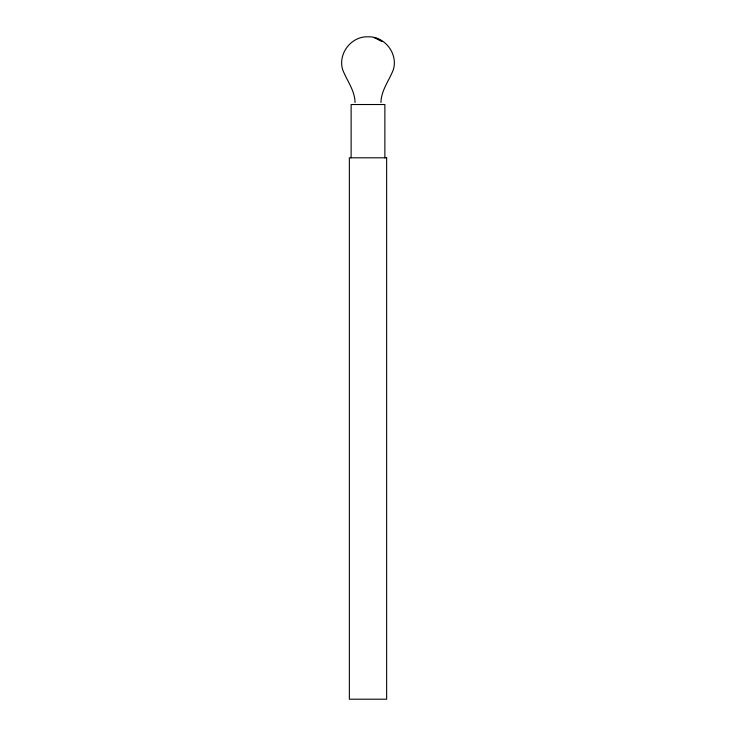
<?xml version="1.0" encoding="UTF-8"?>
<svg xmlns="http://www.w3.org/2000/svg" width="736" height="736" viewBox="0 0 736 736"><rect width="100%" height="100%" fill="white"/><g stroke="black" fill="none" stroke-linecap="round" stroke-linejoin="round"><path stroke-width="1.1" d="M380.935 102.47C381.257 90.086 389.206 80.592 393.392 69.524C398.13 53.526 384.652 36.165 368 36.8C351.348 36.165 337.87 53.526 342.608 69.524C346.794 80.592 354.743 90.086 355.065 102.47M384.873 157.808L384.873 104.521L351.127 104.521L351.127 157.808M386.648 157.808L349.352 157.808L349.352 699.2L386.648 699.2L386.648 157.808M375.286 37.876L374.081 37.416L381.901 41.308L375.286 37.876"/></g></svg>
